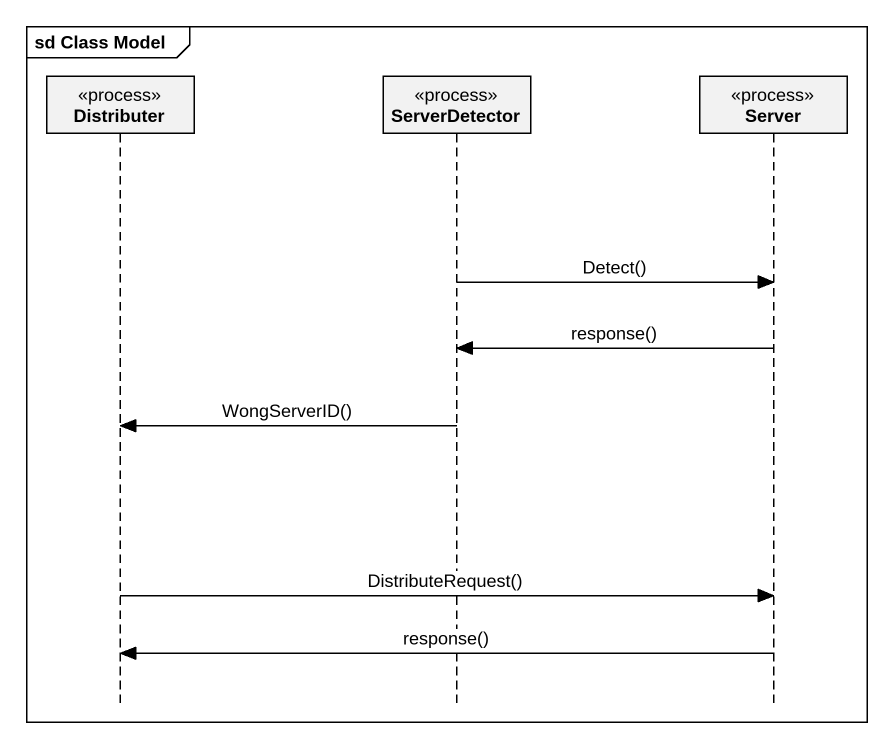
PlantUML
@startuml
mainframe sd Class Model
hide footbox
participant Distributer <<process>>
participant ServerDetector <<process>>
participant Server <<process>>

ServerDetector -> Server : Detect()
Server -> ServerDetector : response()
ServerDetector -> Distributer : WongServerID()
Distributer -> Server : DistributeRequest()
Server -> Distributer : response()
@enduml
